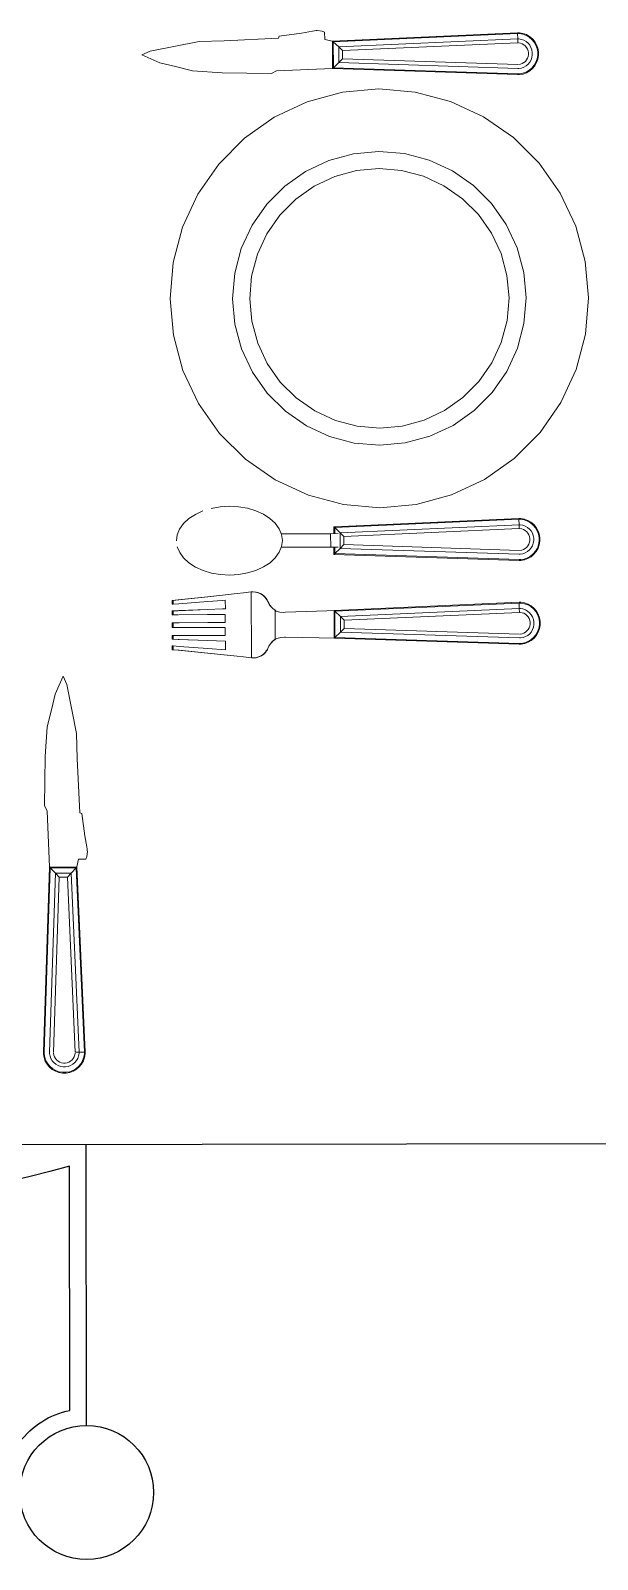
# Model space of a CAD drawing. Header units: inches. Extents: x 0.9 to 45.9, y 0.4 to 30.4.
# Drawn here: x 12.459 to 12.758, y 13.297 to 14.102 of the extents above; entities that cross this region are included whole.
import ezdxf

# ---------------------------------------------------------------- set-up
doc = ezdxf.new("R2010")
doc.units = ezdxf.units.IN
doc.header["$MEASUREMENT"] = 0
doc.layers.add('MUEBLE', color=253, linetype='Continuous')

# ---------------------------------------------------------------- blocks, each defined once
blk = doc.blocks.new('hshshsyd')
at = {"color": 51, "linetype": 'Continuous', "lineweight": 0, "ltscale": 0.956734}
for p, q in [((1682.50731, 897.40669), (1682.48877, 897.40166)), ((1682.52644, 897.40841), (1682.50731, 897.40669)), ((1682.54559, 897.40679), (1682.52644, 897.40841)), ((1682.56416, 897.40187), (1682.54559, 897.40679)), ((1682.48877, 897.40166), (1682.47138, 897.39349)), ((1682.58159, 897.3938), (1682.56416, 897.40187)), ((1682.47138, 897.39349), (1682.45568, 897.38243)), ((1682.59736, 897.38283), (1682.58159, 897.3938)), ((1682.38892, 897.37734), (1682.39015, 897.37882)), ((1682.38925, 897.37711), (1682.39044, 897.37854)), ((1682.39015, 897.37882), (1682.39163, 897.38006)), ((1682.39044, 897.37854), (1682.39186, 897.37973)), ((1682.39163, 897.38006), (1682.3933, 897.38103)), ((1682.39186, 897.37973), (1682.39347, 897.38067)), ((1682.3933, 897.38103), (1682.39511, 897.3817)), ((1682.39347, 897.38067), (1682.39521, 897.38131)), ((1682.39469, 897.37807), (1682.39596, 897.37853)), ((1682.39511, 897.3817), (1682.397, 897.38204)), ((1682.39521, 897.38131), (1682.39704, 897.38164)), ((1682.39596, 897.37853), (1682.3973, 897.37877)), ((1682.397, 897.38204), (1682.39893, 897.38204)), ((1682.39704, 897.38164), (1682.3989, 897.38164)), ((1682.3973, 897.37877), (1682.39866, 897.37878)), ((1682.39866, 897.37878), (1682.39999, 897.37855)), ((1682.3989, 897.38164), (1682.40073, 897.38132)), ((1682.39893, 897.38204), (1682.40083, 897.38171)), ((1682.39999, 897.37855), (1682.40127, 897.37809)), ((1682.40073, 897.38132), (1682.40248, 897.38069)), ((1682.40083, 897.38171), (1682.40265, 897.38106)), ((1682.40248, 897.38069), (1682.40409, 897.37977)), ((1682.40265, 897.38106), (1682.40432, 897.3801)), ((1682.40409, 897.37977), (1682.40552, 897.37858)), ((1682.40432, 897.3801), (1682.4058, 897.37887)), ((1682.40552, 897.37858), (1682.40672, 897.37716)), ((1682.4058, 897.37887), (1682.40705, 897.37739)), ((1682.45568, 897.38243), (1682.44213, 897.36881)), ((1682.61098, 897.36929), (1682.59736, 897.38283)), ((1682.6446, 897.37806), (1682.64584, 897.37955)), ((1682.64493, 897.37783), (1682.64612, 897.37926)), ((1682.64584, 897.37955), (1682.64731, 897.38079)), ((1682.64612, 897.37926), (1682.64754, 897.38046)), ((1682.64731, 897.38079), (1682.64898, 897.38176)), ((1682.64754, 897.38046), (1682.64915, 897.38139)), ((1682.64898, 897.38176), (1682.65079, 897.38242)), ((1682.64915, 897.38139), (1682.65089, 897.38203)), ((1682.6492, 897.37811), (1682.65037, 897.37879)), ((1682.65037, 897.37879), (1682.65165, 897.37926)), ((1682.65079, 897.38242), (1682.65269, 897.38276)), ((1682.65089, 897.38203), (1682.65272, 897.38236)), ((1682.65165, 897.37926), (1682.65298, 897.3795)), ((1682.65269, 897.38276), (1682.65462, 897.38277)), ((1682.65272, 897.38236), (1682.65458, 897.38237)), ((1682.65298, 897.3795), (1682.65434, 897.3795)), ((1682.65434, 897.3795), (1682.65568, 897.37927)), ((1682.65458, 897.38237), (1682.65641, 897.38205)), ((1682.65462, 897.38277), (1682.65652, 897.38244)), ((1682.65568, 897.37927), (1682.65695, 897.37881)), ((1682.65641, 897.38205), (1682.65816, 897.38142)), ((1682.65652, 897.38244), (1682.65833, 897.38179)), ((1682.65695, 897.37881), (1682.65813, 897.37813)), ((1682.65816, 897.38142), (1682.65977, 897.38049)), ((1682.65833, 897.38179), (1682.66, 897.38083)), ((1682.65977, 897.38049), (1682.6612, 897.3793)), ((1682.66, 897.38083), (1682.66148, 897.37959)), ((1682.6612, 897.3793), (1682.6624, 897.37788)), ((1682.66148, 897.37959), (1682.66273, 897.37812)), ((1682.68868, 897.37819), (1682.68992, 897.37967)), ((1682.68902, 897.37796), (1682.69021, 897.37939)), ((1682.68992, 897.37967), (1682.69139, 897.38091)), ((1682.69021, 897.37939), (1682.69163, 897.38058)), ((1682.69139, 897.38091), (1682.69306, 897.38188)), ((1682.69163, 897.38058), (1682.69323, 897.38152)), ((1682.69306, 897.38188), (1682.69487, 897.38255)), ((1682.69323, 897.38152), (1682.69498, 897.38216)), ((1682.69328, 897.37823), (1682.69445, 897.37892)), ((1682.69445, 897.37892), (1682.69573, 897.37938)), ((1682.69487, 897.38255), (1682.69677, 897.38289)), ((1682.69498, 897.38216), (1682.69681, 897.38249)), ((1682.69573, 897.37938), (1682.69707, 897.37962)), ((1682.69677, 897.38289), (1682.6987, 897.38289)), ((1682.69681, 897.38249), (1682.69866, 897.38249)), ((1682.69707, 897.37962), (1682.69842, 897.37963)), ((1682.69842, 897.37963), (1682.69976, 897.3794)), ((1682.69866, 897.38249), (1682.7005, 897.38217)), ((1682.6987, 897.38289), (1682.7006, 897.38256)), ((1682.69976, 897.3794), (1682.70104, 897.37894)), ((1682.7005, 897.38217), (1682.70224, 897.38154)), ((1682.7006, 897.38256), (1682.70241, 897.38191)), ((1682.70104, 897.37894), (1682.70221, 897.37826)), ((1682.70224, 897.38154), (1682.70386, 897.38062)), ((1682.70241, 897.38191), (1682.70409, 897.38095)), ((1682.70386, 897.38062), (1682.70528, 897.37943)), ((1682.70409, 897.38095), (1682.70557, 897.37972)), ((1682.70528, 897.37943), (1682.70648, 897.37801)), ((1682.70557, 897.37972), (1682.70681, 897.37824)), ((1682.38697, 897.37195), (1682.3873, 897.37385)), ((1682.38698, 897.37099), (1682.38697, 897.37195)), ((1682.39131, 897.27353), (1682.38698, 897.37099)), ((1682.3873, 897.37385), (1682.38796, 897.37567)), ((1682.38738, 897.37192), (1682.38769, 897.37375)), ((1682.38738, 897.371), (1682.38738, 897.37192)), ((1682.38738, 897.371), (1682.39024, 897.37106)), ((1682.3917, 897.27394), (1682.38738, 897.371)), ((1682.38769, 897.37375), (1682.38833, 897.3755)), ((1682.38796, 897.37567), (1682.38892, 897.37734)), ((1682.38833, 897.3755), (1682.38925, 897.37711)), ((1682.39024, 897.37168), (1682.39047, 897.37301)), ((1682.39024, 897.37106), (1682.39024, 897.37168)), ((1682.39024, 897.37106), (1682.39227, 897.37111)), ((1682.39444, 897.27681), (1682.39024, 897.37106)), ((1682.39047, 897.37301), (1682.39093, 897.37429)), ((1682.39093, 897.37429), (1682.39161, 897.37547)), ((1682.39161, 897.37547), (1682.39248, 897.37651)), ((1682.39227, 897.3715), (1682.39244, 897.37249)), ((1682.39637, 897.27884), (1682.39227, 897.37111)), ((1682.39244, 897.37249), (1682.39278, 897.37344)), ((1682.39248, 897.37651), (1682.39352, 897.37739)), ((1682.39278, 897.37344), (1682.39328, 897.37431)), ((1682.39328, 897.37431), (1682.39392, 897.37508)), ((1682.39352, 897.37739), (1682.39469, 897.37807)), ((1682.39392, 897.37508), (1682.39469, 897.37572)), ((1682.39469, 897.37572), (1682.39555, 897.37623)), ((1682.39555, 897.37623), (1682.39649, 897.37657)), ((1682.39649, 897.37657), (1682.39748, 897.37675)), ((1682.39748, 897.37675), (1682.39849, 897.37675)), ((1682.39849, 897.37675), (1682.39947, 897.37658)), ((1682.39947, 897.37658), (1682.40042, 897.37624)), ((1682.40042, 897.37624), (1682.40129, 897.37574)), ((1682.40373, 897.37113), (1682.4007, 897.27885)), ((1682.40127, 897.37809), (1682.40245, 897.37741)), ((1682.40129, 897.37574), (1682.40206, 897.3751)), ((1682.40206, 897.3751), (1682.4027, 897.37433)), ((1682.40245, 897.37741), (1682.40349, 897.37654)), ((1682.40576, 897.3711), (1682.40266, 897.27683)), ((1682.4027, 897.37433), (1682.40321, 897.37347)), ((1682.40321, 897.37347), (1682.40355, 897.37252)), ((1682.40349, 897.37654), (1682.40437, 897.3755)), ((1682.40355, 897.37252), (1682.40373, 897.37154)), ((1682.40437, 897.3755), (1682.40505, 897.37433)), ((1682.40505, 897.37433), (1682.40552, 897.37306)), ((1682.40862, 897.37106), (1682.40543, 897.27398)), ((1682.40552, 897.37306), (1682.40576, 897.37172)), ((1682.40576, 897.37172), (1682.40576, 897.3711)), ((1682.40902, 897.37105), (1682.40582, 897.27357)), ((1682.40672, 897.37716), (1682.40765, 897.37555)), ((1682.40705, 897.37739), (1682.40802, 897.37572)), ((1682.40765, 897.37555), (1682.40829, 897.37381)), ((1682.40802, 897.37572), (1682.40868, 897.37391)), ((1682.40829, 897.37381), (1682.40862, 897.37198)), ((1682.40862, 897.37198), (1682.40862, 897.37106)), ((1682.40868, 897.37391), (1682.40902, 897.37201)), ((1682.40902, 897.37201), (1682.40902, 897.37105)), ((1682.50011, 897.37078), (1682.48791, 897.36505)), ((1682.51312, 897.3743), (1682.50011, 897.37078)), ((1682.52654, 897.37552), (1682.51312, 897.3743)), ((1682.53997, 897.37438), (1682.52654, 897.37552)), ((1682.55299, 897.37093), (1682.53997, 897.37438)), ((1682.56522, 897.36527), (1682.55299, 897.37093)), ((1682.64266, 897.37268), (1682.64299, 897.37458)), ((1682.64266, 897.37171), (1682.64266, 897.37268)), ((1682.647, 897.27426), (1682.64266, 897.37171)), ((1682.64299, 897.37458), (1682.64364, 897.37639)), ((1682.64306, 897.37264), (1682.64338, 897.37447)), ((1682.64306, 897.37172), (1682.64306, 897.37264)), ((1682.64306, 897.37172), (1682.64593, 897.37179)), ((1682.64738, 897.27466), (1682.64306, 897.37172)), ((1682.64338, 897.37447), (1682.64401, 897.37622)), ((1682.64364, 897.37639), (1682.6446, 897.37806)), ((1682.64401, 897.37622), (1682.64493, 897.37783)), ((1682.64592, 897.3724), (1682.64616, 897.37374)), ((1682.64593, 897.37179), (1682.64592, 897.3724)), ((1682.64593, 897.37179), (1682.64795, 897.37184)), ((1682.65012, 897.27753), (1682.64593, 897.37179)), ((1682.64616, 897.37374), (1682.64662, 897.37501)), ((1682.64662, 897.37501), (1682.64729, 897.37619)), ((1682.64729, 897.37619), (1682.64816, 897.37723)), ((1682.64795, 897.37223), (1682.64812, 897.37322)), ((1682.65206, 897.27956), (1682.64795, 897.37184)), ((1682.64812, 897.37322), (1682.64846, 897.37416)), ((1682.64816, 897.37723), (1682.6492, 897.37811)), ((1682.64846, 897.37416), (1682.64896, 897.37503)), ((1682.64896, 897.37503), (1682.6496, 897.3758)), ((1682.6496, 897.3758), (1682.65037, 897.37645)), ((1682.65037, 897.37645), (1682.65124, 897.37695)), ((1682.65124, 897.37695), (1682.65218, 897.3773)), ((1682.65218, 897.3773), (1682.65317, 897.37748)), ((1682.65317, 897.37748), (1682.65417, 897.37748)), ((1682.65417, 897.37748), (1682.65516, 897.37731)), ((1682.65516, 897.37731), (1682.6561, 897.37697)), ((1682.6561, 897.37697), (1682.65697, 897.37647)), ((1682.65942, 897.37185), (1682.65638, 897.27957)), ((1682.65697, 897.37647), (1682.65774, 897.37582)), ((1682.65774, 897.37582), (1682.65839, 897.37506)), ((1682.65813, 897.37813), (1682.65917, 897.37727)), ((1682.66144, 897.37182), (1682.65834, 897.27756)), ((1682.65839, 897.37506), (1682.65889, 897.37419)), ((1682.65889, 897.37419), (1682.65924, 897.37325)), ((1682.65917, 897.37727), (1682.66005, 897.37623)), ((1682.65924, 897.37325), (1682.65941, 897.37226)), ((1682.66005, 897.37623), (1682.66073, 897.37505)), ((1682.66073, 897.37505), (1682.6612, 897.37378)), ((1682.6643, 897.37178), (1682.66111, 897.2747)), ((1682.6612, 897.37378), (1682.66144, 897.37244)), ((1682.66144, 897.37244), (1682.66144, 897.37182)), ((1682.66471, 897.37177), (1682.6615, 897.2743)), ((1682.6624, 897.37788), (1682.66333, 897.37628)), ((1682.66273, 897.37812), (1682.6637, 897.37645)), ((1682.66333, 897.37628), (1682.66397, 897.37453)), ((1682.6637, 897.37645), (1682.66436, 897.37464)), ((1682.66397, 897.37453), (1682.6643, 897.3727)), ((1682.6643, 897.3727), (1682.6643, 897.37178)), ((1682.66436, 897.37464), (1682.6647, 897.37274)), ((1682.6647, 897.37274), (1682.66471, 897.37177)), ((1682.68674, 897.3728), (1682.68707, 897.3747)), ((1682.68674, 897.37184), (1682.68674, 897.3728)), ((1682.69108, 897.27438), (1682.68674, 897.37184)), ((1682.68707, 897.3747), (1682.68772, 897.37652)), ((1682.68714, 897.37277), (1682.68746, 897.3746)), ((1682.68715, 897.37185), (1682.68714, 897.37277)), ((1682.68715, 897.37185), (1682.69001, 897.37191)), ((1682.69147, 897.27479), (1682.68715, 897.37185)), ((1682.68746, 897.3746), (1682.68809, 897.37635)), ((1682.68772, 897.37652), (1682.68868, 897.37819)), ((1682.68809, 897.37635), (1682.68902, 897.37796)), ((1682.69001, 897.37253), (1682.69024, 897.37386)), ((1682.69001, 897.37191), (1682.69001, 897.37253)), ((1682.69001, 897.37191), (1682.69203, 897.37196)), ((1682.6942, 897.27766), (1682.69001, 897.37191)), ((1682.69024, 897.37386), (1682.6907, 897.37514)), ((1682.6907, 897.37514), (1682.69137, 897.37632)), ((1682.69137, 897.37632), (1682.69224, 897.37736)), ((1682.69203, 897.37235), (1682.6922, 897.37334)), ((1682.69614, 897.27969), (1682.69203, 897.37196)), ((1682.6922, 897.37334), (1682.69254, 897.37429)), ((1682.69224, 897.37736), (1682.69328, 897.37823)), ((1682.69254, 897.37429), (1682.69304, 897.37516)), ((1682.69304, 897.37516), (1682.69368, 897.37593)), ((1682.69368, 897.37593), (1682.69445, 897.37657)), ((1682.69445, 897.37657), (1682.69532, 897.37708)), ((1682.69532, 897.37708), (1682.69626, 897.37742)), ((1682.69626, 897.37742), (1682.69725, 897.3776)), ((1682.69725, 897.3776), (1682.69825, 897.3776)), ((1682.69825, 897.3776), (1682.69924, 897.37743)), ((1682.69924, 897.37743), (1682.70018, 897.37709)), ((1682.70018, 897.37709), (1682.70105, 897.37659)), ((1682.7035, 897.37198), (1682.70047, 897.2797)), ((1682.70105, 897.37659), (1682.70182, 897.37595)), ((1682.70182, 897.37595), (1682.70247, 897.37518)), ((1682.70221, 897.37826), (1682.70326, 897.37739)), ((1682.70552, 897.37195), (1682.70242, 897.27768)), ((1682.70247, 897.37518), (1682.70297, 897.37432)), ((1682.70297, 897.37432), (1682.70332, 897.37337)), ((1682.70326, 897.37739), (1682.70413, 897.37635)), ((1682.70332, 897.37337), (1682.7035, 897.37239)), ((1682.70413, 897.37635), (1682.70481, 897.37518)), ((1682.70481, 897.37518), (1682.70528, 897.37391)), ((1682.70839, 897.37191), (1682.70519, 897.27483)), ((1682.70528, 897.37391), (1682.70552, 897.37257)), ((1682.70552, 897.37257), (1682.70552, 897.37195)), ((1682.70879, 897.3719), (1682.70558, 897.27442)), ((1682.70648, 897.37801), (1682.70742, 897.3764)), ((1682.70681, 897.37824), (1682.70778, 897.37657)), ((1682.70742, 897.3764), (1682.70806, 897.37466)), ((1682.70778, 897.37657), (1682.70845, 897.37476)), ((1682.70806, 897.37466), (1682.70838, 897.37283)), ((1682.70838, 897.37283), (1682.70839, 897.37191)), ((1682.70845, 897.37476), (1682.70879, 897.37286)), ((1682.70879, 897.37286), (1682.70879, 897.3719)), ((1682.44213, 897.36881), (1682.43116, 897.35304)), ((1682.48791, 897.36505), (1682.47689, 897.35729)), ((1682.50322, 897.36231), (1682.49244, 897.35725)), ((1682.51471, 897.36543), (1682.50322, 897.36231)), ((1682.52656, 897.3665), (1682.51471, 897.36543)), ((1682.53842, 897.36549), (1682.52656, 897.3665)), ((1682.54993, 897.36245), (1682.53842, 897.36549)), ((1682.56073, 897.35744), (1682.54993, 897.36245)), ((1682.57628, 897.35757), (1682.56522, 897.36527)), ((1682.62204, 897.35358), (1682.61098, 897.36929)), ((1682.47689, 897.35729), (1682.46739, 897.34773)), ((1682.49244, 897.35725), (1682.48271, 897.3504)), ((1682.57051, 897.35064), (1682.56073, 897.35744)), ((1682.58584, 897.34807), (1682.57628, 897.35757)), ((1682.43116, 897.35304), (1682.42309, 897.33561)), ((1682.46739, 897.34773), (1682.45969, 897.33667)), ((1682.48271, 897.3504), (1682.47432, 897.34195)), ((1682.57895, 897.34225), (1682.57051, 897.35064)), ((1682.5936, 897.33705), (1682.58584, 897.34807)), ((1682.63021, 897.33619), (1682.62204, 897.35358)), ((1682.47432, 897.34195), (1682.46752, 897.33218)), ((1682.5858, 897.33252), (1682.57895, 897.34225)), ((1682.42309, 897.33561), (1682.41817, 897.31704)), ((1682.45969, 897.33667), (1682.45403, 897.32444)), ((1682.46752, 897.33218), (1682.46252, 897.32138)), ((1682.59086, 897.32174), (1682.5858, 897.33252)), ((1682.59933, 897.32485), (1682.5936, 897.33705)), ((1682.63524, 897.31765), (1682.63021, 897.33619)), ((1682.45403, 897.32444), (1682.45058, 897.31141)), ((1682.60285, 897.31185), (1682.59933, 897.32485)), ((1682.41817, 897.31704), (1682.41655, 897.29789)), ((1682.46252, 897.32138), (1682.45947, 897.30987)), ((1682.59398, 897.31026), (1682.59086, 897.32174)), ((1682.63696, 897.29852), (1682.63524, 897.31765)), ((1682.45058, 897.31141), (1682.44945, 897.29799)), ((1682.45947, 897.30987), (1682.45846, 897.29801)), ((1682.59505, 897.2984), (1682.59398, 897.31026)), ((1682.60407, 897.29842), (1682.60285, 897.31185)), ((1682.41655, 897.29789), (1682.41828, 897.27876)), ((1682.44945, 897.29799), (1682.45066, 897.28457)), ((1682.45846, 897.29801), (1682.45954, 897.28616)), ((1682.59404, 897.28654), (1682.59505, 897.2984)), ((1682.60293, 897.285), (1682.60407, 897.29842)), ((1682.63534, 897.27938), (1682.63696, 897.29852)), ((1682.45066, 897.28457), (1682.45418, 897.27156)), ((1682.45954, 897.28616), (1682.46265, 897.27467)), ((1682.591, 897.27503), (1682.59404, 897.28654)), ((1682.59948, 897.27197), (1682.60293, 897.285)), ((1682.3917, 897.27394), (1682.39131, 897.27353)), ((1682.39444, 897.27681), (1682.3917, 897.27394)), ((1682.40543, 897.27398), (1682.3917, 897.27394)), ((1682.39637, 897.27884), (1682.39444, 897.27681)), ((1682.40266, 897.27683), (1682.39444, 897.27681)), ((1682.4007, 897.27885), (1682.39637, 897.27884)), ((1682.40266, 897.27683), (1682.4007, 897.27885)), ((1682.40543, 897.27398), (1682.40266, 897.27683)), ((1682.40582, 897.27357), (1682.40543, 897.27398)), ((1682.41828, 897.27876), (1682.4233, 897.26022)), ((1682.46265, 897.27467), (1682.46771, 897.26389)), ((1682.586, 897.26423), (1682.591, 897.27503)), ((1682.63042, 897.26081), (1682.63534, 897.27938)), ((1682.64738, 897.27466), (1682.647, 897.27426)), ((1682.65061, 897.27427), (1682.647, 897.27426)), ((1682.65012, 897.27753), (1682.64738, 897.27466)), ((1682.65061, 897.27467), (1682.64738, 897.27466)), ((1682.65206, 897.27956), (1682.65012, 897.27753)), ((1682.65834, 897.27756), (1682.65012, 897.27753)), ((1682.65062, 897.27254), (1682.6506, 897.27656)), ((1682.65638, 897.27957), (1682.65206, 897.27956)), ((1682.65834, 897.27756), (1682.65638, 897.27957)), ((1682.65767, 897.27256), (1682.65766, 897.27658)), ((1682.66111, 897.2747), (1682.65766, 897.27469)), ((1682.6615, 897.2743), (1682.65766, 897.27429)), ((1682.66111, 897.2747), (1682.65834, 897.27756)), ((1682.6615, 897.2743), (1682.66111, 897.2747)), ((1682.692, 897.24877), (1682.69097, 897.27592)), ((1682.69147, 897.27479), (1682.69108, 897.27438)), ((1682.70558, 897.27442), (1682.69108, 897.27438)), ((1682.6942, 897.27766), (1682.69147, 897.27479)), ((1682.70519, 897.27483), (1682.69147, 897.27479)), ((1682.69614, 897.27969), (1682.6942, 897.27766)), ((1682.70242, 897.27768), (1682.6942, 897.27766)), ((1682.70047, 897.2797), (1682.69614, 897.27969)), ((1682.70242, 897.27768), (1682.70047, 897.2797)), ((1682.70519, 897.27483), (1682.70242, 897.27768)), ((1682.70561, 897.27533), (1682.70517, 897.24881)), ((1682.70558, 897.27442), (1682.70519, 897.27483)), ((1682.3862, 897.26808), (1682.38582, 897.26539)), ((1682.38662, 897.26938), (1682.3862, 897.26808)), ((1682.39052, 897.26939), (1682.38662, 897.26938)), ((1682.39131, 897.27353), (1682.39052, 897.26939)), ((1682.40582, 897.27357), (1682.39131, 897.27353)), ((1682.40705, 897.244), (1682.40582, 897.27357)), ((1682.45418, 897.27156), (1682.45991, 897.25936)), ((1682.59382, 897.25974), (1682.59948, 897.27197)), ((1682.65767, 897.27256), (1682.65062, 897.27254)), ((1682.65064, 897.26337), (1682.65062, 897.27254)), ((1682.6577, 897.26339), (1682.65767, 897.27256)), ((1682.38582, 897.26539), (1682.38586, 897.26484)), ((1682.38586, 897.26484), (1682.38588, 897.26408)), ((1682.38588, 897.26408), (1682.38612, 897.26294)), ((1682.38612, 897.26294), (1682.3872, 897.25714)), ((1682.4233, 897.26022), (1682.43147, 897.24283)), ((1682.45991, 897.25936), (1682.46767, 897.24834)), ((1682.46771, 897.26389), (1682.47457, 897.25416)), ((1682.5792, 897.25446), (1682.586, 897.26423)), ((1682.58612, 897.24868), (1682.59382, 897.25974)), ((1682.62236, 897.24337), (1682.63042, 897.26081)), ((1682.65065, 897.25877), (1682.65064, 897.26337)), ((1682.65067, 897.25245), (1682.65066, 897.25855)), ((1682.65771, 897.25879), (1682.6577, 897.26339)), ((1682.65773, 897.25247), (1682.65771, 897.25857)), ((1682.3872, 897.25714), (1682.38868, 897.24546)), ((1682.47457, 897.25416), (1682.48301, 897.24577)), ((1682.5708, 897.24602), (1682.5792, 897.25446)), ((1682.65069, 897.24664), (1682.65067, 897.25245)), ((1682.65774, 897.24666), (1682.65773, 897.25247)), ((1682.38868, 897.24546), (1682.38984, 897.245)), ((1682.38984, 897.245), (1682.39126, 897.21645)), ((1682.40836, 897.24138), (1682.40705, 897.244)), ((1682.43147, 897.24283), (1682.44253, 897.22713)), ((1682.46767, 897.24834), (1682.47723, 897.23884)), ((1682.48301, 897.24577), (1682.49278, 897.23897)), ((1682.56107, 897.23916), (1682.5708, 897.24602)), ((1682.57662, 897.23912), (1682.58612, 897.24868)), ((1682.61138, 897.2276), (1682.62236, 897.24337)), ((1682.64517, 897.24333), (1682.64259, 897.24054)), ((1682.64802, 897.2454), (1682.64517, 897.24333)), ((1682.65107, 897.24666), (1682.64802, 897.2454)), ((1682.65421, 897.24709), (1682.65107, 897.24666)), ((1682.65736, 897.24668), (1682.65421, 897.24709)), ((1682.66042, 897.24543), (1682.65736, 897.24668)), ((1682.66329, 897.24338), (1682.66042, 897.24543)), ((1682.66588, 897.24061), (1682.66329, 897.24338)), ((1682.68938, 897.24143), (1682.69009, 897.2421)), ((1682.68938, 897.24133), (1682.69009, 897.24201)), ((1682.69009, 897.2421), (1682.69079, 897.24305)), ((1682.69009, 897.24201), (1682.69079, 897.24298)), ((1682.69079, 897.24305), (1682.69104, 897.24357)), ((1682.69079, 897.24298), (1682.69105, 897.24352)), ((1682.69105, 897.24331), (1682.69132, 897.24386)), ((1682.70616, 897.24335), (1682.69105, 897.24331)), ((1682.69132, 897.24386), (1682.69187, 897.24578)), ((1682.69187, 897.24578), (1682.69207, 897.24777)), ((1682.69207, 897.24777), (1682.692, 897.24877)), ((1682.70517, 897.24881), (1682.7051, 897.2482)), ((1682.7051, 897.2482), (1682.70525, 897.24621)), ((1682.70525, 897.24621), (1682.70574, 897.24427)), ((1682.70574, 897.24427), (1682.70616, 897.24335)), ((1682.70616, 897.24362), (1682.70663, 897.24276)), ((1682.70616, 897.24356), (1682.70663, 897.24269)), ((1682.70663, 897.24276), (1682.70738, 897.24186)), ((1682.70663, 897.24269), (1682.70738, 897.24177)), ((1682.70738, 897.24186), (1682.70783, 897.24148)), ((1682.70738, 897.24177), (1682.70783, 897.24138)), ((1682.40808, 897.21541), (1682.40836, 897.24138)), ((1682.47723, 897.23884), (1682.48829, 897.23114)), ((1682.49278, 897.23897), (1682.50358, 897.23397)), ((1682.50358, 897.23397), (1682.51509, 897.23092)), ((1682.53881, 897.23098), (1682.5503, 897.2341)), ((1682.5503, 897.2341), (1682.56107, 897.23916)), ((1682.5656, 897.23136), (1682.57662, 897.23912)), ((1682.64036, 897.2371), (1682.63856, 897.23311)), ((1682.64259, 897.24054), (1682.64036, 897.2371)), ((1682.66812, 897.23718), (1682.66588, 897.24061)), ((1682.66995, 897.2332), (1682.66812, 897.23718)), ((1682.68134, 897.23322), (1682.68172, 897.23464)), ((1682.68134, 897.23296), (1682.68172, 897.23441)), ((1682.68172, 897.23464), (1682.68234, 897.23598)), ((1682.68172, 897.23441), (1682.68234, 897.23577)), ((1682.68234, 897.23598), (1682.68319, 897.23719)), ((1682.68234, 897.23577), (1682.68319, 897.23701)), ((1682.68319, 897.23719), (1682.68424, 897.23825)), ((1682.68319, 897.23701), (1682.68424, 897.23808)), ((1682.68424, 897.23825), (1682.68469, 897.23856)), ((1682.68424, 897.23808), (1682.68469, 897.23841)), ((1682.68469, 897.23856), (1682.68546, 897.23911)), ((1682.68469, 897.23841), (1682.68546, 897.23897)), ((1682.68546, 897.23911), (1682.68616, 897.23945)), ((1682.68546, 897.23897), (1682.68616, 897.23931)), ((1682.68622, 897.23941), (1682.68841, 897.24064)), ((1682.68622, 897.23928), (1682.68841, 897.24052)), ((1682.68841, 897.24064), (1682.68938, 897.24143)), ((1682.68841, 897.24052), (1682.68938, 897.24133)), ((1682.70783, 897.24141), (1682.70991, 897.24002)), ((1682.70783, 897.24131), (1682.70991, 897.23989)), ((1682.70991, 897.24002), (1682.71106, 897.23952)), ((1682.70991, 897.23989), (1682.71106, 897.23938)), ((1682.71106, 897.23952), (1682.71174, 897.2392)), ((1682.71106, 897.23938), (1682.71174, 897.23906)), ((1682.71174, 897.2392), (1682.71254, 897.23864)), ((1682.71174, 897.23906), (1682.71254, 897.23848)), ((1682.71254, 897.23864), (1682.71296, 897.23835)), ((1682.71254, 897.23848), (1682.71296, 897.23819)), ((1682.71296, 897.23835), (1682.71402, 897.2373)), ((1682.71296, 897.23819), (1682.71402, 897.23712)), ((1682.71402, 897.2373), (1682.71488, 897.2361)), ((1682.71402, 897.23712), (1682.71489, 897.23589)), ((1682.71488, 897.2361), (1682.71552, 897.23476)), ((1682.71489, 897.23589), (1682.71552, 897.23453)), ((1682.71552, 897.23476), (1682.71591, 897.23334)), ((1682.71552, 897.23453), (1682.71591, 897.23308)), ((1682.44253, 897.22713), (1682.45616, 897.21358)), ((1682.48829, 897.23114), (1682.50052, 897.22548)), ((1682.50052, 897.22548), (1682.51355, 897.22203)), ((1682.51509, 897.23092), (1682.52695, 897.22991)), ((1682.52695, 897.22991), (1682.53881, 897.23098)), ((1682.5404, 897.22211), (1682.5534, 897.22563)), ((1682.5534, 897.22563), (1682.5656, 897.23136)), ((1682.59784, 897.21398), (1682.61138, 897.2276)), ((1682.63724, 897.2287), (1682.63643, 897.22401)), ((1682.63856, 897.23311), (1682.63724, 897.2287)), ((1682.67129, 897.2288), (1682.66995, 897.2332)), ((1682.67212, 897.22411), (1682.67129, 897.2288)), ((1682.68122, 897.23175), (1682.68134, 897.23322)), ((1682.68122, 897.23146), (1682.68134, 897.23296)), ((1682.68129, 897.23072), (1682.68122, 897.23146)), ((1682.71598, 897.2308), (1682.68129, 897.23072)), ((1682.68183, 897.22656), (1682.68131, 897.23072)), ((1682.68218, 897.22324), (1682.68183, 897.22656)), ((1682.71547, 897.22665), (1682.71513, 897.22333)), ((1682.71596, 897.2308), (1682.71547, 897.22665)), ((1682.71591, 897.23334), (1682.71605, 897.23188)), ((1682.71591, 897.23308), (1682.71605, 897.23159)), ((1682.71605, 897.23159), (1682.71598, 897.2308)), ((1682.51355, 897.22203), (1682.52698, 897.2209)), ((1682.52698, 897.2209), (1682.5404, 897.22211)), ((1682.63643, 897.22401), (1682.63617, 897.21917)), ((1682.63617, 897.21917), (1682.63646, 897.21433)), ((1682.67241, 897.21927), (1682.67212, 897.22411)), ((1682.67215, 897.21443), (1682.67241, 897.21927)), ((1682.68383, 897.20782), (1682.68218, 897.22324)), ((1682.71513, 897.22333), (1682.71357, 897.2079)), ((1682.71513, 897.22333), (1682.71358, 897.20775)), ((1682.39126, 897.21645), (1682.39154, 897.20328)), ((1682.40708, 897.19985), (1682.40808, 897.21541)), ((1682.45616, 897.21358), (1682.47192, 897.20261)), ((1682.58213, 897.20292), (1682.59784, 897.21398)), ((1682.63646, 897.21433), (1682.63729, 897.20963)), ((1682.67003, 897.20532), (1682.67135, 897.20973)), ((1682.67135, 897.20973), (1682.67215, 897.21443)), ((1682.68383, 897.20766), (1682.68301, 897.21553)), ((1682.69011, 897.21719), (1682.68565, 897.21701)), ((1682.68566, 897.21701), (1682.68577, 897.21554)), ((1682.68577, 897.21554), (1682.68636, 897.20783)), ((1682.69017, 897.21555), (1682.69011, 897.21719)), ((1682.6905, 897.20768), (1682.69017, 897.21555)), ((1682.69319, 897.21703), (1682.69322, 897.20784)), ((1682.69743, 897.21699), (1682.69319, 897.21703)), ((1682.69746, 897.20786), (1682.69743, 897.21699)), ((1682.70416, 897.21706), (1682.69992, 897.21705)), ((1682.69992, 897.21705), (1682.69995, 897.20786)), ((1682.70419, 897.20788), (1682.70416, 897.21706)), ((1682.70724, 897.21707), (1682.70691, 897.20773)), ((1682.7117, 897.21708), (1682.70724, 897.21707)), ((1682.71105, 897.2079), (1682.7117, 897.21708)), ((1682.39154, 897.20328), (1682.39667, 897.17744)), ((1682.47192, 897.20261), (1682.48936, 897.19454)), ((1682.56474, 897.19475), (1682.58213, 897.20292)), ((1682.63864, 897.20523), (1682.64046, 897.20126)), ((1682.64046, 897.20126), (1682.64271, 897.19783)), ((1682.666, 897.19789), (1682.66823, 897.20134)), ((1682.66823, 897.20134), (1682.67003, 897.20532)), ((1682.68547, 897.19263), (1682.68383, 897.20782)), ((1682.68548, 897.19217), (1682.68383, 897.20766)), ((1682.68636, 897.20783), (1682.68754, 897.19264)), ((1682.69115, 897.19219), (1682.6905, 897.20768)), ((1682.69114, 897.19265), (1682.69051, 897.20768)), ((1682.69322, 897.20769), (1682.69326, 897.19265)), ((1682.6975, 897.19266), (1682.69746, 897.20786)), ((1682.69995, 897.20786), (1682.69999, 897.19267)), ((1682.70423, 897.19268), (1682.70419, 897.20788)), ((1682.7069, 897.20773), (1682.70634, 897.19269)), ((1682.70691, 897.20773), (1682.70635, 897.19223)), ((1682.70995, 897.1927), (1682.71105, 897.2079)), ((1682.71357, 897.2079), (1682.71202, 897.19271)), ((1682.71358, 897.20775), (1682.71202, 897.19225)), ((1682.40477, 897.19081), (1682.40708, 897.19985)), ((1682.48936, 897.19454), (1682.50793, 897.18962)), ((1682.5462, 897.18973), (1682.56474, 897.19475)), ((1682.64271, 897.19783), (1682.6453, 897.19505)), ((1682.6453, 897.19505), (1682.64817, 897.193)), ((1682.66057, 897.19304), (1682.66342, 897.1951)), ((1682.66342, 897.1951), (1682.666, 897.19789)), ((1682.40276, 897.18255), (1682.40477, 897.19081)), ((1682.50793, 897.18962), (1682.52707, 897.188)), ((1682.52707, 897.188), (1682.5462, 897.18973)), ((1682.64817, 897.193), (1682.65122, 897.19175)), ((1682.65122, 897.19175), (1682.65437, 897.19134)), ((1682.65752, 897.19177), (1682.66057, 897.19304)), ((1682.68583, 897.18952), (1682.68547, 897.19263)), ((1682.68583, 897.189), (1682.68548, 897.19217)), ((1682.68779, 897.18953), (1682.68583, 897.18952)), ((1682.68583, 897.18952), (1682.68583, 897.189)), ((1682.6878, 897.18901), (1682.68583, 897.189)), ((1682.68754, 897.19264), (1682.68779, 897.18953)), ((1682.68779, 897.18953), (1682.6878, 897.18901)), ((1682.69128, 897.18954), (1682.69114, 897.19265)), ((1682.69128, 897.18902), (1682.69115, 897.19219)), ((1682.69128, 897.18954), (1682.69128, 897.18902)), ((1682.69327, 897.18954), (1682.69128, 897.18954)), ((1682.69327, 897.18902), (1682.69128, 897.18902)), ((1682.69326, 897.19219), (1682.69327, 897.18954)), ((1682.69327, 897.18954), (1682.69327, 897.18902)), ((1682.69751, 897.18956), (1682.6975, 897.19266)), ((1682.69751, 897.18956), (1682.69751, 897.18904)), ((1682.7, 897.18956), (1682.69751, 897.18956)), ((1682.7, 897.18904), (1682.69751, 897.18904)), ((1682.69999, 897.19267), (1682.7, 897.18956)), ((1682.7, 897.18956), (1682.7, 897.18904)), ((1682.70424, 897.18958), (1682.70423, 897.19268)), ((1682.70424, 897.18958), (1682.70424, 897.18906)), ((1682.70622, 897.18958), (1682.70424, 897.18958)), ((1682.70623, 897.18906), (1682.70424, 897.18906)), ((1682.70634, 897.19269), (1682.70622, 897.18958)), ((1682.70622, 897.18958), (1682.70623, 897.18906)), ((1682.70635, 897.19223), (1682.70623, 897.18906)), ((1682.70971, 897.18959), (1682.70995, 897.1927)), ((1682.71168, 897.1896), (1682.70971, 897.18959)), ((1682.70971, 897.18959), (1682.70971, 897.18907)), ((1682.71168, 897.18908), (1682.70971, 897.18907)), ((1682.71202, 897.19271), (1682.71168, 897.1896)), ((1682.71202, 897.19225), (1682.71168, 897.18908)), ((1682.71168, 897.1896), (1682.71168, 897.18908)), ((1682.39667, 897.17744), (1682.3986, 897.17312)), ((1682.3986, 897.17312), (1682.40276, 897.18255)), ((1682.75577, 897.13868), (1682.72993, 897.13355)), ((1682.76894, 897.13896), (1682.75577, 897.13868)), ((1682.7975, 897.14039), (1682.76894, 897.13896)), ((1682.79795, 897.14155), (1682.7975, 897.14039)), ((1682.80964, 897.14302), (1682.79795, 897.14155)), ((1682.81543, 897.14411), (1682.80964, 897.14302)), ((1682.81657, 897.14435), (1682.81543, 897.14411)), ((1682.81734, 897.14436), (1682.81657, 897.14435)), ((1682.81788, 897.1444), (1682.81734, 897.14436)), ((1682.82058, 897.14402), (1682.81788, 897.1444)), ((1682.82187, 897.1436), (1682.82058, 897.14402)), ((1682.82188, 897.1397), (1682.82187, 897.1436)), ((1682.82603, 897.13891), (1682.82188, 897.1397)), ((1682.82603, 897.13891), (1682.92348, 897.14325)), ((1682.82607, 897.1244), (1682.82603, 897.13891)), ((1682.82643, 897.13852), (1682.82603, 897.13891)), ((1682.82643, 897.13852), (1682.92349, 897.14284)), ((1682.8293, 897.13579), (1682.82643, 897.13852)), ((1682.82647, 897.12479), (1682.82643, 897.13852)), ((1682.8293, 897.13579), (1682.92356, 897.13998)), ((1682.83133, 897.13385), (1682.92361, 897.13796)), ((1682.92348, 897.14325), (1682.92444, 897.14325)), ((1682.92349, 897.14284), (1682.92441, 897.14285)), ((1682.92349, 897.14284), (1682.92356, 897.13998)), ((1682.92356, 897.13998), (1682.92361, 897.13796)), ((1682.92356, 897.13998), (1682.92417, 897.13998)), ((1682.924, 897.13796), (1682.92499, 897.13779)), ((1682.92417, 897.13998), (1682.92551, 897.13975)), ((1682.92441, 897.14285), (1682.92624, 897.14253)), ((1682.92444, 897.14325), (1682.92635, 897.14292)), ((1682.92499, 897.13779), (1682.92593, 897.13745)), ((1682.92551, 897.13975), (1682.92678, 897.13929)), ((1682.92593, 897.13745), (1682.9268, 897.13695)), ((1682.92624, 897.14253), (1682.92799, 897.1419)), ((1682.92635, 897.14292), (1682.92816, 897.14226)), ((1682.92678, 897.13929), (1682.92796, 897.13861)), ((1682.9268, 897.13695), (1682.92757, 897.1363)), ((1682.92796, 897.13861), (1682.929, 897.13775)), ((1682.92799, 897.1419), (1682.9296, 897.14097)), ((1682.92816, 897.14226), (1682.92983, 897.14131)), ((1682.929, 897.13775), (1682.92988, 897.13671)), ((1682.9296, 897.14097), (1682.93103, 897.13978)), ((1682.92983, 897.14131), (1682.93131, 897.14007)), ((1682.93103, 897.13978), (1682.93223, 897.13836)), ((1682.93131, 897.14007), (1682.93256, 897.1386)), ((1682.93223, 897.13836), (1682.93316, 897.13676)), ((1682.93256, 897.1386), (1682.93353, 897.13693)), ((1682.93353, 897.13693), (1682.93419, 897.13512)), ((1682.72993, 897.13355), (1682.72561, 897.13162)), ((1682.72561, 897.13162), (1682.73504, 897.12746)), ((1682.83133, 897.13385), (1682.8293, 897.13579)), ((1682.82932, 897.12756), (1682.8293, 897.13579)), ((1682.82932, 897.12756), (1682.83134, 897.12952)), ((1682.83134, 897.12952), (1682.83133, 897.13385)), ((1682.92362, 897.12649), (1682.83134, 897.12952)), ((1682.92757, 897.1363), (1682.92822, 897.13554)), ((1682.92824, 897.12894), (1682.92759, 897.12817)), ((1682.92822, 897.13554), (1682.92872, 897.13467)), ((1682.92873, 897.12981), (1682.92824, 897.12894)), ((1682.92872, 897.13467), (1682.92907, 897.13373)), ((1682.92907, 897.13075), (1682.92873, 897.12981)), ((1682.92907, 897.13373), (1682.92924, 897.13274)), ((1682.92925, 897.13174), (1682.92907, 897.13075)), ((1682.92924, 897.13274), (1682.92925, 897.13174)), ((1682.92988, 897.13671), (1682.93056, 897.13553)), ((1682.93058, 897.12895), (1682.9299, 897.12777)), ((1682.93056, 897.13553), (1682.93103, 897.13426)), ((1682.93104, 897.13023), (1682.93058, 897.12895)), ((1682.93103, 897.13426), (1682.93127, 897.13292)), ((1682.93127, 897.13157), (1682.93104, 897.13023)), ((1682.93127, 897.13292), (1682.93127, 897.13157)), ((1682.93316, 897.13676), (1682.9338, 897.13501)), ((1682.93382, 897.12949), (1682.93319, 897.12775)), ((1682.93421, 897.12939), (1682.93355, 897.12758)), ((1682.9338, 897.13501), (1682.93413, 897.13318)), ((1682.93413, 897.13132), (1682.93382, 897.12949)), ((1682.93413, 897.13318), (1682.93413, 897.13132)), ((1682.93419, 897.13512), (1682.93453, 897.13322)), ((1682.93454, 897.13129), (1682.93421, 897.12939)), ((1682.93453, 897.13322), (1682.93454, 897.13129)), ((1682.73504, 897.12746), (1682.7433, 897.12545)), ((1682.7433, 897.12545), (1682.75234, 897.12314)), ((1682.75234, 897.12314), (1682.7679, 897.12214)), ((1682.7679, 897.12214), (1682.79387, 897.12186)), ((1682.79387, 897.12186), (1682.79649, 897.12317)), ((1682.79649, 897.12317), (1682.82607, 897.1244)), ((1682.82607, 897.1244), (1682.82647, 897.12479)), ((1682.92354, 897.1212), (1682.82607, 897.1244)), ((1682.82647, 897.12479), (1682.82932, 897.12756)), ((1682.92355, 897.1216), (1682.82647, 897.12479)), ((1682.92359, 897.12447), (1682.82932, 897.12756)), ((1682.92451, 897.1212), (1682.92354, 897.1212)), ((1682.92447, 897.12161), (1682.92355, 897.1216)), ((1682.92421, 897.12447), (1682.92359, 897.12447)), ((1682.92502, 897.12667), (1682.92403, 897.12649)), ((1682.92555, 897.12471), (1682.92421, 897.12447)), ((1682.9263, 897.12193), (1682.92447, 897.12161)), ((1682.92641, 897.12154), (1682.92451, 897.1212)), ((1682.92596, 897.12701), (1682.92502, 897.12667)), ((1682.92682, 897.12517), (1682.92555, 897.12471)), ((1682.92683, 897.12752), (1682.92596, 897.12701)), ((1682.92804, 897.12257), (1682.9263, 897.12193)), ((1682.92822, 897.12221), (1682.92641, 897.12154)), ((1682.928, 897.12586), (1682.92682, 897.12517)), ((1682.92759, 897.12817), (1682.92683, 897.12752)), ((1682.92903, 897.12673), (1682.928, 897.12586)), ((1682.92965, 897.12351), (1682.92804, 897.12257)), ((1682.92988, 897.12318), (1682.92822, 897.12221)), ((1682.9299, 897.12777), (1682.92903, 897.12673)), ((1682.93107, 897.12471), (1682.92965, 897.12351)), ((1682.93136, 897.12442), (1682.92988, 897.12318)), ((1682.93226, 897.12613), (1682.93107, 897.12471)), ((1682.93259, 897.1259), (1682.93136, 897.12442)), ((1682.93319, 897.12775), (1682.93226, 897.12613)), ((1682.93355, 897.12758), (1682.93259, 897.1259))]:
    blk.add_line(p, q, dxfattribs=at)
at = {"layer": 'MUEBLE', "color": 38}
blk.add_line((1682.97305, 896.51247), (1682.97154, 897.42027), dxfattribs=at)
at = {"layer": 'MUEBLE', "color": 7}
blk.add_line((1683.11999, 897.14394), (1682.97188, 897.14369), dxfattribs=at)
at = {"layer": 'MUEBLE', "color": 253}
blk.add_lwpolyline([(1682.98361, 897.1349, -0.136288), (1682.98417, 896.79986), (1683.11264, 896.80008, -0.183503), (1683.12933, 896.82656), (1683.12886, 897.10869, -0.183503), (1683.11208, 897.13511)], format="xyb", close=True, dxfattribs=at)
at = {"layer": 'MUEBLE', "color": 38}
blk.add_circle((1683.15525, 897.144), 0.03527, dxfattribs=at)

msp = doc.modelspace()

# ---------------------------------------------------------------- block references
at = {"rotation": 270}
msp.add_blockref('hshshsyd', (-884.65544, 1696.48778), dxfattribs=at)

doc.saveas('drawing.dxf')
